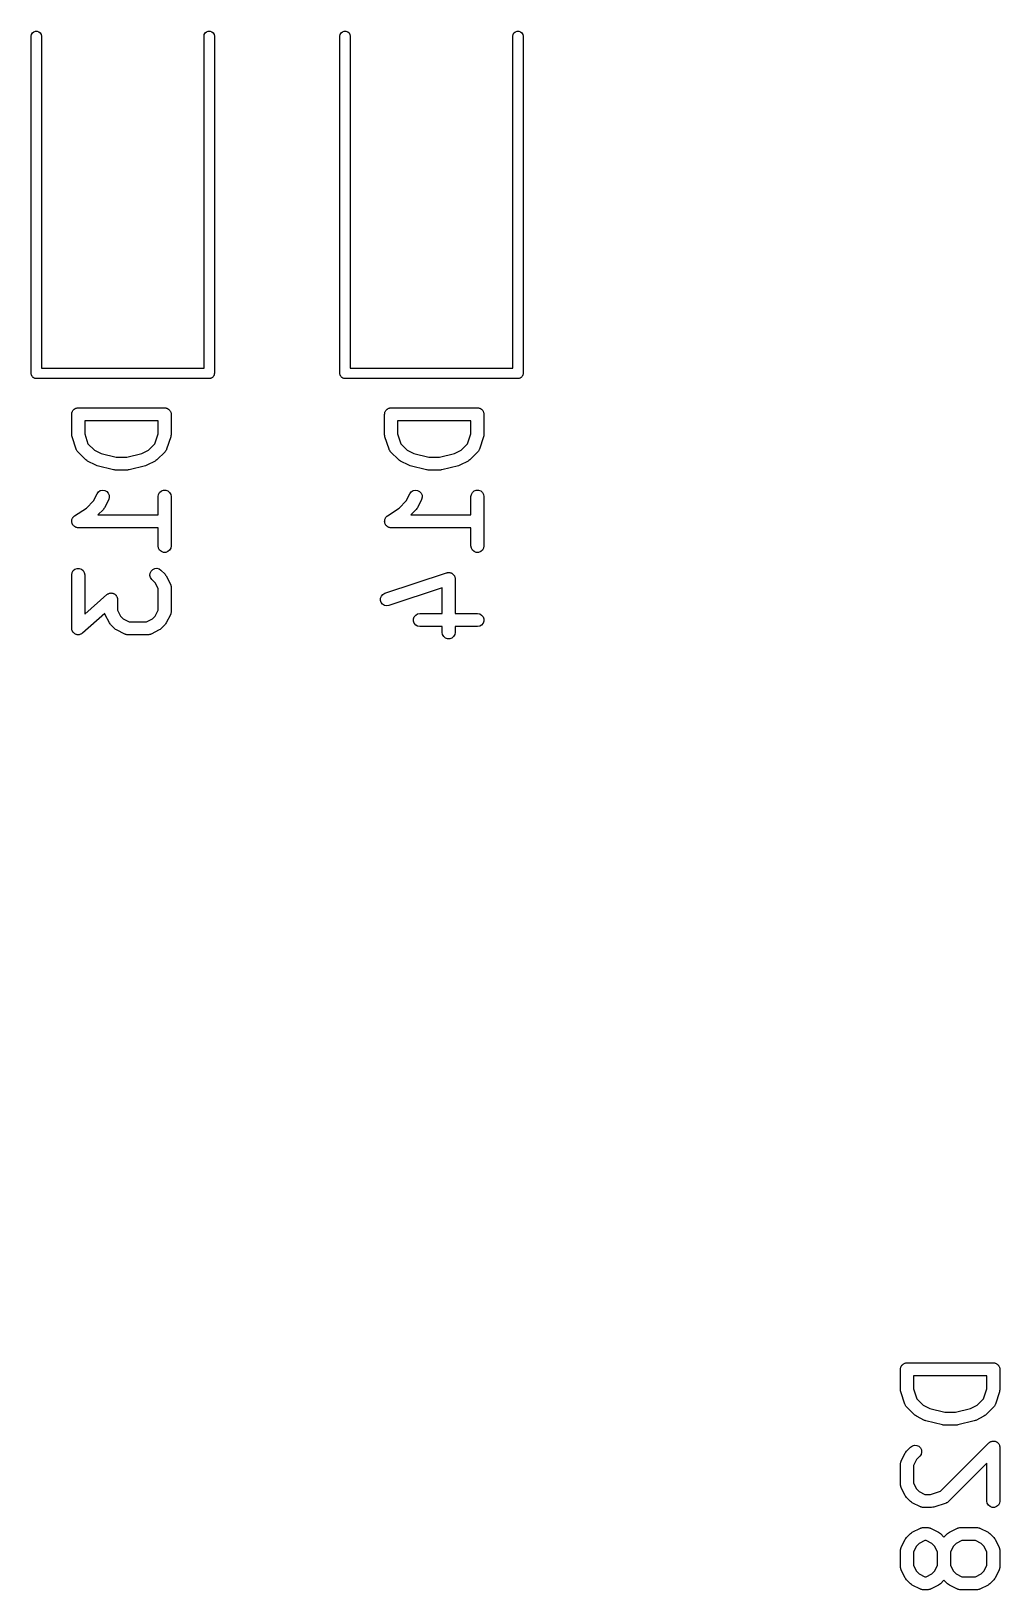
# Model space of a CAD drawing. Extents: x 48 to 353, y -143 to -50.
# Drawn here: x 291.83 to 303.04, y -73.47 to -55.44 of the extents above; entities that cross this region are included whole.
import ezdxf

# ---------------------------------------------------------------- set-up
doc = ezdxf.new("R2010")
doc.units = 0
doc.header["$MEASUREMENT"] = 0
doc.layers.add('BLACK', color=7, linetype='CONTINUOUS')

msp = doc.modelspace()

# ---------------------------------------------------------------- linework, layer by layer
at = {"layer": 'Black'}
for p, q in [((291.834, -55.5), (291.837, -55.4795)), ((291.834, -59.4), (291.834, -55.5)), ((291.837, -55.4795), (291.848, -55.4614)), ((291.848, -55.4614), (291.864, -55.448)), ((291.864, -55.448), (291.883, -55.4409)), ((291.883, -55.4409), (291.904, -55.4409)), ((291.904, -55.4409), (291.924, -55.448)), ((291.924, -55.448), (291.94, -55.4614)), ((291.94, -55.4614), (291.95, -55.4795)), ((291.95, -55.4795), (291.954, -55.5)), ((291.954, -55.5), (291.954, -59.34)), ((293.834, -55.5), (293.837, -55.4795)), ((293.834, -59.34), (293.834, -55.5)), ((293.837, -55.4795), (293.848, -55.4614)), ((293.848, -55.4614), (293.864, -55.448)), ((293.864, -55.448), (293.883, -55.4409)), ((293.883, -55.4409), (293.904, -55.4409)), ((293.904, -55.4409), (293.924, -55.448)), ((293.924, -55.448), (293.94, -55.4614)), ((293.94, -55.4614), (293.95, -55.4795)), ((293.95, -55.4795), (293.954, -55.5)), ((293.954, -55.5), (293.954, -59.4)), ((295.406, -55.5), (295.409, -55.4795)), ((295.406, -59.4), (295.406, -55.5)), ((295.409, -55.4795), (295.42, -55.4614)), ((295.42, -55.4614), (295.436, -55.448)), ((295.436, -55.448), (295.455, -55.4409)), ((295.455, -55.4409), (295.476, -55.4409)), ((295.476, -55.4409), (295.496, -55.448)), ((295.496, -55.448), (295.512, -55.4614)), ((295.512, -55.4614), (295.522, -55.4795)), ((295.522, -55.4795), (295.526, -55.5)), ((295.526, -55.5), (295.526, -59.34)), ((297.406, -55.5), (297.409, -55.4795)), ((297.406, -59.34), (297.406, -55.5)), ((297.409, -55.4795), (297.42, -55.4614)), ((297.42, -55.4614), (297.436, -55.448)), ((297.436, -55.448), (297.455, -55.4409)), ((297.455, -55.4409), (297.476, -55.4409)), ((297.476, -55.4409), (297.496, -55.448)), ((297.496, -55.448), (297.512, -55.4614)), ((297.512, -55.4614), (297.522, -55.4795)), ((297.522, -55.4795), (297.526, -55.5)), ((297.526, -55.5), (297.526, -59.4)), ((291.835, -59.4052), (291.834, -59.4)), ((291.835, -59.4104), (291.835, -59.4052)), ((291.836, -59.4153), (291.835, -59.4104)), ((291.837, -59.4205), (291.836, -59.4153)), ((291.84, -59.4251), (291.837, -59.4205)), ((291.842, -59.43), (291.84, -59.4251)), ((291.845, -59.434), (291.842, -59.43)), ((291.848, -59.4386), (291.845, -59.434)), ((291.852, -59.4419), (291.848, -59.4386)), ((291.855, -59.446), (291.852, -59.4419)), ((291.86, -59.4486), (291.855, -59.446)), ((291.864, -59.452), (291.86, -59.4486)), ((291.869, -59.4538), (291.864, -59.452)), ((291.873, -59.4564), (291.869, -59.4538)), ((291.878, -59.4573), (291.873, -59.4564)), ((291.883, -59.4591), (291.878, -59.4573)), ((291.889, -59.4591), (291.883, -59.4591)), ((291.894, -59.46), (291.889, -59.4591)), ((293.894, -59.46), (291.894, -59.46)), ((291.954, -59.34), (293.834, -59.34)), ((293.899, -59.4591), (293.894, -59.46)), ((293.904, -59.4591), (293.899, -59.4591)), ((293.909, -59.4573), (293.904, -59.4591)), ((293.914, -59.4564), (293.909, -59.4573)), ((293.919, -59.4538), (293.914, -59.4564)), ((293.924, -59.452), (293.919, -59.4538)), ((293.928, -59.4486), (293.924, -59.452)), ((293.932, -59.446), (293.928, -59.4486)), ((293.936, -59.4419), (293.932, -59.446)), ((293.94, -59.4386), (293.936, -59.4419)), ((293.942, -59.434), (293.94, -59.4386)), ((293.946, -59.43), (293.942, -59.434)), ((293.948, -59.4251), (293.946, -59.43)), ((293.95, -59.4205), (293.948, -59.4251)), ((293.951, -59.4153), (293.95, -59.4205)), ((293.953, -59.4104), (293.951, -59.4153)), ((293.954, -59.4), (293.953, -59.4052)), ((293.953, -59.4052), (293.953, -59.4104)), ((295.407, -59.4052), (295.406, -59.4)), ((295.407, -59.4104), (295.407, -59.4052)), ((295.408, -59.4153), (295.407, -59.4104)), ((295.409, -59.4205), (295.408, -59.4153)), ((295.412, -59.4251), (295.409, -59.4205)), ((295.414, -59.43), (295.412, -59.4251)), ((295.417, -59.434), (295.414, -59.43)), ((295.42, -59.4386), (295.417, -59.434)), ((295.424, -59.4419), (295.42, -59.4386)), ((295.427, -59.446), (295.424, -59.4419)), ((295.432, -59.4486), (295.427, -59.446)), ((295.436, -59.452), (295.432, -59.4486)), ((295.441, -59.4538), (295.436, -59.452)), ((295.445, -59.4564), (295.441, -59.4538)), ((295.45, -59.4573), (295.445, -59.4564)), ((295.455, -59.4591), (295.45, -59.4573)), ((295.46, -59.4591), (295.455, -59.4591)), ((295.466, -59.46), (295.46, -59.4591)), ((297.466, -59.46), (295.466, -59.46)), ((295.526, -59.34), (297.406, -59.34)), ((297.471, -59.4591), (297.466, -59.46)), ((297.476, -59.4591), (297.471, -59.4591)), ((297.481, -59.4573), (297.476, -59.4591)), ((297.486, -59.4564), (297.481, -59.4573)), ((297.491, -59.4538), (297.486, -59.4564)), ((297.496, -59.452), (297.491, -59.4538)), ((297.5, -59.4486), (297.496, -59.452)), ((297.504, -59.446), (297.5, -59.4486)), ((297.508, -59.4419), (297.504, -59.446)), ((297.512, -59.4386), (297.508, -59.4419)), ((297.514, -59.434), (297.512, -59.4386)), ((297.518, -59.43), (297.514, -59.434)), ((297.519, -59.4251), (297.518, -59.43)), ((297.522, -59.4205), (297.519, -59.4251)), ((297.523, -59.4153), (297.522, -59.4205)), ((297.525, -59.4104), (297.523, -59.4153)), ((297.526, -59.4), (297.525, -59.4052)), ((297.525, -59.4052), (297.525, -59.4104)), ((292.304, -59.8597), (292.306, -59.8535)), ((292.304, -59.8663), (292.304, -59.8597)), ((292.306, -59.8535), (292.307, -59.8471)), ((292.307, -59.8471), (292.311, -59.8414)), ((292.311, -59.8414), (292.313, -59.8352)), ((292.313, -59.8352), (292.317, -59.8302)), ((292.317, -59.8302), (292.32, -59.8245)), ((292.32, -59.8245), (292.325, -59.8203)), ((292.325, -59.8203), (292.33, -59.8153)), ((292.33, -59.8153), (292.335, -59.812)), ((292.335, -59.812), (292.34, -59.8078)), ((292.34, -59.8078), (292.347, -59.8055)), ((292.347, -59.8055), (292.352, -59.8022)), ((292.352, -59.8022), (292.359, -59.8011)), ((292.359, -59.8011), (292.365, -59.7989)), ((292.365, -59.7989), (292.371, -59.7989)), ((292.371, -59.7989), (292.378, -59.7977)), ((292.378, -59.7977), (293.378, -59.7977)), ((293.378, -59.7977), (293.384, -59.7989)), ((293.384, -59.7989), (293.391, -59.7989)), ((293.391, -59.7989), (293.397, -59.8011)), ((293.397, -59.8011), (293.404, -59.8022)), ((293.404, -59.8022), (293.409, -59.8055)), ((293.409, -59.8055), (293.415, -59.8078)), ((293.415, -59.8078), (293.42, -59.812)), ((293.42, -59.812), (293.426, -59.8153)), ((293.426, -59.8153), (293.43, -59.8203)), ((293.43, -59.8203), (293.435, -59.8245)), ((293.435, -59.8245), (293.439, -59.8302)), ((293.439, -59.8302), (293.443, -59.8352)), ((293.443, -59.8352), (293.445, -59.8414)), ((293.445, -59.8414), (293.448, -59.8471)), ((293.448, -59.8471), (293.449, -59.8535)), ((293.449, -59.8535), (293.452, -59.8597)), ((293.452, -59.8597), (293.452, -59.8663)), ((295.924, -59.8597), (295.926, -59.8535)), ((295.924, -59.8663), (295.924, -59.8597)), ((295.926, -59.8535), (295.927, -59.8471)), ((295.927, -59.8471), (295.93, -59.8414)), ((295.93, -59.8414), (295.932, -59.8352)), ((295.932, -59.8352), (295.937, -59.8302)), ((295.937, -59.8302), (295.94, -59.8245)), ((295.94, -59.8245), (295.945, -59.8203)), ((295.945, -59.8203), (295.949, -59.8153)), ((295.949, -59.8153), (295.955, -59.812)), ((295.955, -59.812), (295.96, -59.8078)), ((295.96, -59.8078), (295.966, -59.8055)), ((295.966, -59.8055), (295.972, -59.8022)), ((295.972, -59.8022), (295.978, -59.8011)), ((295.978, -59.8011), (295.984, -59.7989)), ((295.984, -59.7989), (295.991, -59.7989)), ((295.991, -59.7989), (295.997, -59.7977)), ((295.997, -59.7977), (296.997, -59.7977)), ((296.997, -59.7977), (297.004, -59.7989)), ((297.004, -59.7989), (297.01, -59.7989)), ((297.01, -59.7989), (297.017, -59.8011)), ((297.017, -59.8011), (297.023, -59.8022)), ((297.023, -59.8022), (297.029, -59.8055)), ((297.029, -59.8055), (297.035, -59.8078)), ((297.035, -59.8078), (297.04, -59.812)), ((297.04, -59.812), (297.046, -59.8153)), ((297.046, -59.8153), (297.05, -59.8203)), ((297.05, -59.8203), (297.055, -59.8245)), ((297.055, -59.8245), (297.058, -59.8302)), ((297.058, -59.8302), (297.062, -59.8352)), ((297.062, -59.8352), (297.065, -59.8414)), ((297.065, -59.8414), (297.068, -59.8471)), ((297.068, -59.8471), (297.069, -59.8535)), ((297.069, -59.8535), (297.071, -59.8597)), ((297.071, -59.8597), (297.071, -59.8663)), ((292.303, -59.8727), (292.304, -59.8663)), ((292.303, -60.1108), (292.303, -59.8727)), ((292.453, -59.9477), (292.453, -60.0986)), ((293.303, -59.9477), (292.453, -59.9477)), ((293.303, -60.0986), (293.303, -59.9477)), ((293.452, -59.8663), (293.453, -59.8727)), ((293.453, -59.8727), (293.453, -60.1108)), ((295.922, -59.8727), (295.924, -59.8663)), ((295.922, -60.1108), (295.922, -59.8727)), ((296.072, -59.9477), (296.072, -60.0986)), ((296.922, -59.9477), (296.072, -59.9477)), ((296.922, -60.0986), (296.922, -59.9477)), ((297.071, -59.8663), (297.072, -59.8727)), ((297.072, -59.8727), (297.072, -60.1108)), ((292.305, -60.1227), (292.303, -60.1108)), ((292.307, -60.1345), (292.305, -60.1227)), ((292.354, -60.2774), (292.307, -60.1345)), ((292.453, -60.0986), (292.491, -60.2132)), ((292.491, -60.2132), (292.565, -60.2873)), ((293.191, -60.2873), (293.265, -60.2132)), ((293.265, -60.2132), (293.303, -60.0986)), ((293.449, -60.1345), (293.401, -60.2774)), ((293.451, -60.1227), (293.449, -60.1345)), ((293.453, -60.1108), (293.451, -60.1227)), ((295.924, -60.1227), (295.922, -60.1108)), ((295.926, -60.1345), (295.924, -60.1227)), ((295.974, -60.2774), (295.926, -60.1345)), ((296.072, -60.0986), (296.111, -60.2132)), ((296.111, -60.2132), (296.185, -60.2873)), ((296.81, -60.2873), (296.884, -60.2132)), ((296.884, -60.2132), (296.922, -60.0986)), ((297.069, -60.1345), (297.021, -60.2774)), ((297.07, -60.1227), (297.069, -60.1345)), ((297.072, -60.1108), (297.07, -60.1227)), ((292.356, -60.2812), (292.354, -60.2774)), ((292.358, -60.2854), (292.356, -60.2812)), ((292.363, -60.2926), (292.358, -60.2854)), ((292.367, -60.3003), (292.363, -60.2926)), ((292.37, -60.3032), (292.367, -60.3003)), ((292.372, -60.3067), (292.37, -60.3032)), ((292.468, -60.4019), (292.372, -60.3067)), ((292.478, -60.4088), (292.468, -60.4019)), ((292.565, -60.2873), (292.642, -60.3258)), ((292.642, -60.3258), (292.816, -60.3691)), ((292.816, -60.3691), (292.94, -60.3691)), ((292.94, -60.3691), (293.114, -60.3258)), ((293.114, -60.3258), (293.191, -60.2873)), ((293.288, -60.4019), (293.278, -60.4088)), ((293.383, -60.3067), (293.288, -60.4019)), ((293.386, -60.3032), (293.383, -60.3067)), ((293.389, -60.3003), (293.386, -60.3032)), ((293.393, -60.2926), (293.389, -60.3003)), ((293.398, -60.2854), (293.393, -60.2926)), ((293.399, -60.2812), (293.398, -60.2854)), ((293.401, -60.2774), (293.399, -60.2812)), ((295.976, -60.2812), (295.974, -60.2774)), ((295.977, -60.2854), (295.976, -60.2812)), ((295.982, -60.2926), (295.977, -60.2854)), ((295.986, -60.3003), (295.982, -60.2926)), ((295.989, -60.3032), (295.986, -60.3003)), ((295.992, -60.3067), (295.989, -60.3032)), ((296.087, -60.4019), (295.992, -60.3067)), ((296.097, -60.4088), (296.087, -60.4019)), ((296.185, -60.2873), (296.262, -60.3258)), ((296.262, -60.3258), (296.435, -60.3691)), ((296.435, -60.3691), (296.56, -60.3691)), ((296.56, -60.3691), (296.733, -60.3258)), ((296.733, -60.3258), (296.81, -60.2873)), ((296.908, -60.4019), (296.898, -60.4088)), ((297.003, -60.3067), (296.908, -60.4019)), ((297.005, -60.3032), (297.003, -60.3067)), ((297.009, -60.3003), (297.005, -60.3032)), ((297.013, -60.2926), (297.009, -60.3003)), ((297.018, -60.2854), (297.013, -60.2926)), ((297.019, -60.2812), (297.018, -60.2854)), ((297.021, -60.2774), (297.019, -60.2812)), ((292.487, -60.416), (292.478, -60.4088)), ((292.582, -60.4636), (292.487, -60.416)), ((292.59, -60.4659), (292.582, -60.4636)), ((292.598, -60.4693), (292.59, -60.4659)), ((292.788, -60.5169), (292.598, -60.4693)), ((292.797, -60.5175), (292.788, -60.5169)), ((292.806, -60.5191), (292.797, -60.5175)), ((292.949, -60.5191), (292.806, -60.5191)), ((292.958, -60.5175), (292.949, -60.5191)), ((292.967, -60.5169), (292.958, -60.5175)), ((293.158, -60.4693), (292.967, -60.5169)), ((293.165, -60.4659), (293.158, -60.4693)), ((293.173, -60.4636), (293.165, -60.4659)), ((293.269, -60.416), (293.173, -60.4636)), ((293.278, -60.4088), (293.269, -60.416)), ((296.107, -60.416), (296.097, -60.4088)), ((296.202, -60.4636), (296.107, -60.416)), ((296.21, -60.4659), (296.202, -60.4636)), ((296.217, -60.4693), (296.21, -60.4659)), ((296.408, -60.5169), (296.217, -60.4693)), ((296.417, -60.5175), (296.408, -60.5169)), ((296.426, -60.5191), (296.417, -60.5175)), ((296.569, -60.5191), (296.426, -60.5191)), ((296.578, -60.5175), (296.569, -60.5191)), ((296.587, -60.5169), (296.578, -60.5175)), ((296.777, -60.4693), (296.587, -60.5169)), ((296.785, -60.4659), (296.777, -60.4693)), ((296.793, -60.4636), (296.785, -60.4659)), ((296.888, -60.416), (296.793, -60.4636)), ((296.898, -60.4088), (296.888, -60.416)), ((292.612, -60.7706), (292.634, -60.7563)), ((292.634, -60.7563), (292.659, -60.7502)), ((292.659, -60.7502), (292.685, -60.7532)), ((292.685, -60.7532), (292.708, -60.7649)), ((292.708, -60.7649), (292.726, -60.7838)), ((293.32, -60.7769), (293.34, -60.7601)), ((293.34, -60.7601), (293.365, -60.7512)), ((293.365, -60.7512), (293.391, -60.7512)), ((293.391, -60.7512), (293.415, -60.7601)), ((293.415, -60.7601), (293.435, -60.7769)), ((296.232, -60.7706), (296.253, -60.7563)), ((296.253, -60.7563), (296.279, -60.7502)), ((296.279, -60.7502), (296.304, -60.7532)), ((296.304, -60.7532), (296.328, -60.7649)), ((296.328, -60.7649), (296.346, -60.7838)), ((296.94, -60.7769), (296.96, -60.7601)), ((296.96, -60.7601), (296.984, -60.7512)), ((296.984, -60.7512), (297.01, -60.7512)), ((297.01, -60.7512), (297.035, -60.7601)), ((297.035, -60.7601), (297.055, -60.7769)), ((292.473, -60.9573), (292.554, -60.8759)), ((292.554, -60.8759), (292.597, -60.7916)), ((292.597, -60.7916), (292.612, -60.7706)), ((292.731, -60.8586), (292.683, -60.9539)), ((292.726, -60.7838), (292.737, -60.8077)), ((292.738, -60.8337), (292.731, -60.8586)), ((292.737, -60.8077), (292.738, -60.8337)), ((293.303, -60.8251), (293.307, -60.7994)), ((293.303, -61.0358), (293.303, -60.8251)), ((293.307, -60.7994), (293.32, -60.7769)), ((293.435, -60.7769), (293.448, -60.7994)), ((293.448, -60.7994), (293.453, -60.8251)), ((293.453, -60.8251), (293.453, -61.3965)), ((296.092, -60.9573), (296.174, -60.8759)), ((296.174, -60.8759), (296.216, -60.7916)), ((296.216, -60.7916), (296.232, -60.7706)), ((296.35, -60.8586), (296.303, -60.9539)), ((296.346, -60.7838), (296.356, -60.8077)), ((296.358, -60.8337), (296.35, -60.8586)), ((296.356, -60.8077), (296.358, -60.8337)), ((296.922, -60.8251), (296.927, -60.7994)), ((296.922, -61.0358), (296.922, -60.8251)), ((296.927, -60.7994), (296.94, -60.7769)), ((297.055, -60.7769), (297.068, -60.7994)), ((297.068, -60.7994), (297.072, -60.8251)), ((297.072, -60.8251), (297.072, -61.3965)), ((292.303, -61.1156), (292.304, -61.1067)), ((292.304, -61.1197), (292.303, -61.1156)), ((292.304, -61.0978), (292.305, -61.0939)), ((292.304, -61.1067), (292.304, -61.0978)), ((292.304, -61.1238), (292.304, -61.1197)), ((292.307, -61.1322), (292.304, -61.1238)), ((292.305, -61.0939), (292.306, -61.0897)), ((292.306, -61.0897), (292.31, -61.0817)), ((292.31, -61.0817), (292.313, -61.0733)), ((292.313, -61.0733), (292.316, -61.0701)), ((292.316, -61.0701), (292.317, -61.0664)), ((292.317, -61.0664), (292.324, -61.0602)), ((292.324, -61.0602), (292.33, -61.0534)), ((292.33, -61.0534), (292.333, -61.0513)), ((292.333, -61.0513), (292.336, -61.0484)), ((292.336, -61.0484), (292.473, -60.9573)), ((292.669, -60.9734), (292.607, -61.0358)), ((292.607, -61.0358), (293.303, -61.0358)), ((292.676, -60.9635), (292.669, -60.9734)), ((292.683, -60.9539), (292.676, -60.9635)), ((295.923, -61.1156), (295.924, -61.1067)), ((295.924, -61.1197), (295.923, -61.1156)), ((295.924, -61.0978), (295.925, -61.0939)), ((295.924, -61.1067), (295.924, -61.0978)), ((295.924, -61.1238), (295.924, -61.1197)), ((295.927, -61.1322), (295.924, -61.1238)), ((295.925, -61.0897), (295.929, -61.0817)), ((295.925, -61.0939), (295.925, -61.0897)), ((295.929, -61.0817), (295.932, -61.0733)), ((295.932, -61.0733), (295.935, -61.0701)), ((295.935, -61.0701), (295.937, -61.0664)), ((295.937, -61.0664), (295.943, -61.0602)), ((295.943, -61.0602), (295.949, -61.0534)), ((295.949, -61.0534), (295.953, -61.0513)), ((295.953, -61.0513), (295.956, -61.0484)), ((295.956, -61.0484), (296.092, -60.9573)), ((296.289, -60.9734), (296.226, -61.0358)), ((296.226, -61.0358), (296.922, -61.0358)), ((296.295, -60.9635), (296.289, -60.9734)), ((296.303, -60.9539), (296.295, -60.9635)), ((292.309, -61.1409), (292.307, -61.1322)), ((292.312, -61.1444), (292.309, -61.1409)), ((292.313, -61.1483), (292.312, -61.1444)), ((292.319, -61.1552), (292.313, -61.1483)), ((292.324, -61.1626), (292.319, -61.1552)), ((292.327, -61.1651), (292.324, -61.1626)), ((292.33, -61.1683), (292.327, -61.1651)), ((292.337, -61.1727), (292.33, -61.1683)), ((292.345, -61.178), (292.337, -61.1727)), ((292.349, -61.1792), (292.345, -61.178)), ((292.352, -61.1813), (292.349, -61.1792)), ((292.361, -61.1828), (292.352, -61.1813)), ((292.37, -61.1854), (292.361, -61.1828)), ((292.374, -61.1851), (292.37, -61.1854)), ((292.378, -61.1858), (292.374, -61.1851)), ((293.303, -61.1858), (292.378, -61.1858)), ((293.303, -61.3965), (293.303, -61.1858)), ((295.929, -61.1409), (295.927, -61.1322)), ((295.931, -61.1444), (295.929, -61.1409)), ((295.932, -61.1483), (295.931, -61.1444)), ((295.938, -61.1552), (295.932, -61.1483)), ((295.943, -61.1626), (295.938, -61.1552)), ((295.947, -61.1651), (295.943, -61.1626)), ((295.949, -61.1683), (295.947, -61.1651)), ((295.957, -61.1727), (295.949, -61.1683)), ((295.964, -61.178), (295.957, -61.1727)), ((295.968, -61.1792), (295.964, -61.178)), ((295.972, -61.1813), (295.968, -61.1792)), ((295.981, -61.1828), (295.972, -61.1813)), ((295.989, -61.1854), (295.981, -61.1828)), ((295.993, -61.1851), (295.989, -61.1854)), ((295.997, -61.1858), (295.993, -61.1851)), ((296.922, -61.1858), (295.997, -61.1858)), ((296.922, -61.3965), (296.922, -61.1858)), ((293.307, -61.4222), (293.303, -61.3965)), ((293.32, -61.4447), (293.307, -61.4222)), ((293.34, -61.4615), (293.32, -61.4447)), ((293.365, -61.4704), (293.34, -61.4615)), ((293.391, -61.4704), (293.365, -61.4704)), ((293.415, -61.4615), (293.391, -61.4704)), ((293.435, -61.4447), (293.415, -61.4615)), ((293.448, -61.4222), (293.435, -61.4447)), ((293.453, -61.3965), (293.448, -61.4222)), ((296.927, -61.4222), (296.922, -61.3965)), ((296.94, -61.4447), (296.927, -61.4222)), ((296.96, -61.4615), (296.94, -61.4447)), ((296.984, -61.4704), (296.96, -61.4615)), ((297.01, -61.4704), (296.984, -61.4704)), ((297.035, -61.4615), (297.01, -61.4704)), ((297.055, -61.4447), (297.035, -61.4615)), ((297.068, -61.4222), (297.055, -61.4447)), ((297.072, -61.3965), (297.068, -61.4222)), ((292.32, -61.6816), (292.34, -61.6649)), ((292.34, -61.6649), (292.365, -61.656)), ((292.365, -61.656), (292.391, -61.656)), ((292.391, -61.656), (292.415, -61.6649)), ((292.415, -61.6649), (292.435, -61.6816)), ((293.221, -61.6868), (293.24, -61.6684)), ((293.24, -61.6684), (293.263, -61.6574)), ((293.263, -61.6574), (293.289, -61.6551)), ((293.289, -61.6551), (293.314, -61.6619)), ((293.314, -61.6619), (293.336, -61.6768)), ((292.303, -61.7299), (292.307, -61.7042)), ((292.303, -62.3489), (292.303, -61.7299)), ((292.307, -61.7042), (292.32, -61.6816)), ((292.435, -61.6816), (292.448, -61.7042)), ((292.448, -61.7042), (292.453, -61.7299)), ((292.453, -61.7299), (292.453, -62.1836)), ((293.208, -61.7364), (293.21, -61.7104)), ((293.215, -61.7616), (293.208, -61.7364)), ((293.21, -61.7104), (293.221, -61.6868)), ((293.23, -61.7829), (293.215, -61.7616)), ((293.269, -61.8219), (293.23, -61.7829)), ((293.303, -61.8904), (293.269, -61.8219)), ((293.336, -61.6768), (293.383, -61.7244)), ((293.383, -61.7244), (293.39, -61.7343)), ((293.39, -61.7343), (293.397, -61.7439)), ((293.397, -61.7439), (293.445, -61.8392)), ((293.445, -61.8392), (293.446, -61.8433)), ((293.446, -61.8433), (293.448, -61.8471)), ((293.448, -61.8471), (293.45, -61.8557)), ((295.926, -61.9444), (296.64, -61.7063)), ((296.64, -61.7063), (296.646, -61.7055)), ((296.646, -61.7055), (296.651, -61.7036)), ((296.651, -61.7036), (296.659, -61.7036)), ((296.659, -61.7036), (296.666, -61.7025)), ((296.666, -61.7025), (296.672, -61.7036)), ((296.672, -61.7036), (296.677, -61.7036)), ((296.677, -61.7036), (296.684, -61.7062)), ((296.684, -61.7062), (296.692, -61.7077)), ((296.692, -61.7077), (296.696, -61.7106)), ((296.696, -61.7106), (296.702, -61.7125)), ((296.702, -61.7125), (296.707, -61.7174)), ((296.707, -61.7174), (296.714, -61.7214)), ((296.714, -61.7214), (296.717, -61.7257)), ((296.717, -61.7257), (296.722, -61.7293)), ((296.722, -61.7293), (296.725, -61.7358)), ((296.725, -61.7358), (296.73, -61.7418)), ((296.73, -61.7418), (296.732, -61.747)), ((296.732, -61.747), (296.735, -61.7518)), ((296.735, -61.7518), (296.736, -61.7593)), ((296.736, -61.7593), (296.738, -61.7665)), ((296.738, -61.7665), (296.738, -61.772)), ((296.738, -61.772), (296.739, -61.7775)), ((296.739, -61.7775), (296.739, -62.1787)), ((292.453, -62.1836), (292.709, -61.9591)), ((292.709, -61.9591), (292.716, -61.9553)), ((292.716, -61.9553), (292.721, -61.9506)), ((292.721, -61.9506), (292.727, -61.9486)), ((292.727, -61.9486), (292.732, -61.9456)), ((292.732, -61.9456), (292.739, -61.9442)), ((292.739, -61.9442), (292.746, -61.9417)), ((292.746, -61.9417), (292.752, -61.9417)), ((292.752, -61.9417), (292.757, -61.9406)), ((292.757, -61.9406), (292.765, -61.9417)), ((292.765, -61.9417), (292.772, -61.9417)), ((292.772, -61.9417), (292.777, -61.9437)), ((292.777, -61.9437), (292.783, -61.9446)), ((292.783, -61.9446), (292.789, -61.9481)), ((292.789, -61.9481), (292.796, -61.9506)), ((292.796, -61.9506), (292.801, -61.9543)), ((292.801, -61.9543), (292.806, -61.9571)), ((292.806, -61.9571), (292.811, -61.9627)), ((292.811, -61.9627), (292.816, -61.9674)), ((292.816, -61.9674), (292.819, -61.9724)), ((292.819, -61.9724), (292.823, -61.9767)), ((292.823, -61.9767), (292.826, -61.9836)), ((292.826, -61.9836), (292.829, -61.9899)), ((292.829, -61.9899), (292.83, -61.9956)), ((292.83, -61.9956), (292.832, -62.001)), ((292.832, -62.001), (292.833, -62.0084)), ((292.833, -62.0084), (292.834, -62.0156)), ((292.834, -62.0156), (292.834, -62.1407)), ((293.303, -62.1407), (293.303, -61.8904)), ((293.45, -61.8557), (293.452, -61.8641)), ((293.452, -61.8641), (293.452, -61.8685)), ((293.452, -61.8685), (293.453, -61.8727)), ((293.453, -61.8727), (293.453, -62.1584)), ((295.876, -62.0005), (295.886, -61.9763)), ((295.876, -62.0266), (295.876, -62.0005)), ((295.884, -62.0513), (295.876, -62.0266)), ((295.886, -61.9763), (295.903, -61.9568)), ((295.903, -61.9568), (295.926, -61.9444)), ((296.589, -61.8815), (295.973, -62.0867)), ((296.589, -62.1787), (296.589, -61.8815)), ((292.687, -62.1779), (292.427, -62.4053)), ((292.688, -62.1841), (292.687, -62.1779)), ((292.691, -62.1878), (292.688, -62.1841)), ((292.692, -62.192), (292.691, -62.1878)), ((292.739, -62.2872), (292.692, -62.192)), ((292.834, -62.1407), (292.868, -62.2092)), ((292.868, -62.2092), (292.898, -62.2396)), ((293.238, -62.2396), (293.269, -62.2092)), ((293.269, -62.2092), (293.303, -62.1407)), ((293.445, -62.192), (293.397, -62.2872)), ((293.446, -62.1878), (293.445, -62.192)), ((293.448, -62.1841), (293.446, -62.1878)), ((293.45, -62.1754), (293.448, -62.1841)), ((293.452, -62.167), (293.45, -62.1754)), ((293.453, -62.1584), (293.452, -62.1627)), ((293.452, -62.1627), (293.452, -62.167)), ((295.9, -62.0717), (295.884, -62.0513)), ((295.922, -62.0853), (295.9, -62.0717)), ((295.948, -62.0905), (295.922, -62.0853)), ((295.973, -62.0867), (295.948, -62.0905)), ((296.266, -62.2162), (296.283, -62.1962)), ((296.283, -62.1962), (296.305, -62.1832)), ((296.305, -62.1832), (296.331, -62.1787)), ((296.331, -62.1787), (296.589, -62.1787)), ((296.739, -62.1787), (296.997, -62.1787)), ((296.997, -62.1787), (297.023, -62.1832)), ((297.023, -62.1832), (297.046, -62.1962)), ((297.046, -62.1962), (297.062, -62.2162)), ((292.304, -62.3561), (292.303, -62.3489)), ((292.304, -62.3635), (292.304, -62.3561)), ((292.306, -62.3689), (292.304, -62.3635)), ((292.307, -62.3746), (292.306, -62.3689)), ((292.311, -62.3809), (292.307, -62.3746)), ((292.314, -62.3877), (292.311, -62.3809)), ((292.318, -62.3921), (292.314, -62.3877)), ((292.747, -62.2969), (292.739, -62.2872)), ((292.753, -62.3067), (292.747, -62.2969)), ((292.801, -62.3543), (292.753, -62.3067)), ((292.811, -62.3612), (292.801, -62.3543)), ((292.821, -62.3684), (292.811, -62.3612)), ((292.916, -62.416), (292.821, -62.3684)), ((292.898, -62.2396), (292.967, -62.2739)), ((292.967, -62.2739), (293.17, -62.2739)), ((293.17, -62.2739), (293.238, -62.2396)), ((293.316, -62.3684), (293.221, -62.416)), ((293.326, -62.3612), (293.316, -62.3684)), ((293.336, -62.3543), (293.326, -62.3612)), ((293.383, -62.3067), (293.336, -62.3543)), ((293.39, -62.2969), (293.383, -62.3067)), ((293.397, -62.2872), (293.39, -62.2969)), ((296.257, -62.2406), (296.266, -62.2162)), ((296.257, -62.2667), (296.257, -62.2406)), ((296.266, -62.2912), (296.257, -62.2667)), ((296.283, -62.3111), (296.266, -62.2912)), ((296.305, -62.3241), (296.283, -62.3111)), ((296.331, -62.3287), (296.305, -62.3241)), ((296.589, -62.3287), (296.331, -62.3287)), ((296.589, -62.3965), (296.589, -62.3287)), ((296.997, -62.3287), (296.739, -62.3287)), ((296.739, -62.3287), (296.739, -62.3965)), ((297.023, -62.3241), (296.997, -62.3287)), ((297.046, -62.3111), (297.023, -62.3241)), ((297.062, -62.2912), (297.046, -62.3111)), ((297.062, -62.2162), (297.071, -62.2406)), ((297.071, -62.2667), (297.062, -62.2912)), ((297.071, -62.2406), (297.071, -62.2667)), ((292.32, -62.3971), (292.318, -62.3921)), ((292.326, -62.4018), (292.32, -62.3971)), ((292.331, -62.4073), (292.326, -62.4018)), ((292.336, -62.4101), (292.331, -62.4073)), ((292.34, -62.4139), (292.336, -62.4101)), ((292.347, -62.4164), (292.34, -62.4139)), ((292.354, -62.4199), (292.347, -62.4164)), ((292.359, -62.4208), (292.354, -62.4199)), ((292.365, -62.4228), (292.359, -62.4208)), ((292.372, -62.4228), (292.365, -62.4228)), ((292.379, -62.4239), (292.372, -62.4228)), ((292.385, -62.4228), (292.379, -62.4239)), ((292.391, -62.4228), (292.385, -62.4228)), ((292.398, -62.4203), (292.391, -62.4228)), ((292.405, -62.4188), (292.398, -62.4203)), ((292.41, -62.4158), (292.405, -62.4188)), ((292.415, -62.4139), (292.41, -62.4158)), ((292.421, -62.4091), (292.415, -62.4139)), ((292.427, -62.4053), (292.421, -62.4091)), ((292.92, -62.4172), (292.916, -62.416)), ((292.924, -62.4194), (292.92, -62.4172)), ((292.932, -62.4209), (292.924, -62.4194)), ((292.941, -62.4234), (292.932, -62.4209)), ((292.945, -62.4232), (292.941, -62.4234)), ((292.949, -62.4239), (292.945, -62.4232)), ((293.187, -62.4239), (292.949, -62.4239)), ((293.192, -62.4232), (293.187, -62.4239)), ((293.196, -62.4234), (293.192, -62.4232)), ((293.204, -62.4209), (293.196, -62.4234)), ((293.213, -62.4194), (293.204, -62.4209)), ((293.217, -62.4172), (293.213, -62.4194)), ((293.221, -62.416), (293.217, -62.4172)), ((296.594, -62.4222), (296.589, -62.3965)), ((296.607, -62.4447), (296.594, -62.4222)), ((296.627, -62.4615), (296.607, -62.4447)), ((296.651, -62.4704), (296.627, -62.4615)), ((296.677, -62.4704), (296.651, -62.4704)), ((296.702, -62.4615), (296.677, -62.4704)), ((296.722, -62.4447), (296.702, -62.4615)), ((296.735, -62.4222), (296.722, -62.4447)), ((296.739, -62.3965), (296.735, -62.4222)), ((301.914, -70.8693), (301.918, -70.8643)), ((301.918, -70.8643), (301.924, -70.861)), ((301.924, -70.861), (301.929, -70.8568)), ((301.929, -70.8568), (301.935, -70.8545)), ((301.935, -70.8545), (301.941, -70.8512)), ((301.941, -70.8512), (301.947, -70.8501)), ((301.947, -70.8501), (301.953, -70.8479)), ((301.953, -70.8479), (301.96, -70.8479)), ((301.96, -70.8479), (301.966, -70.8467)), ((301.966, -70.8467), (302.966, -70.8467)), ((302.966, -70.8467), (302.973, -70.8479)), ((302.973, -70.8479), (302.979, -70.8479)), ((302.979, -70.8479), (302.986, -70.8501)), ((302.986, -70.8501), (302.992, -70.8512)), ((302.992, -70.8512), (302.998, -70.8545)), ((302.998, -70.8545), (303.004, -70.8568)), ((303.004, -70.8568), (303.009, -70.861)), ((303.009, -70.861), (303.015, -70.8643)), ((303.015, -70.8643), (303.019, -70.8693)), ((301.891, -70.9217), (301.893, -70.9153)), ((301.891, -71.1598), (301.891, -70.9217)), ((301.893, -70.9087), (301.895, -70.9025)), ((301.893, -70.9153), (301.893, -70.9087)), ((301.895, -70.9025), (301.896, -70.8961)), ((301.896, -70.8961), (301.899, -70.8904)), ((301.899, -70.8904), (301.901, -70.8842)), ((301.901, -70.8842), (301.906, -70.8792)), ((301.906, -70.8792), (301.909, -70.8735)), ((301.909, -70.8735), (301.914, -70.8693)), ((302.041, -70.9967), (302.041, -71.1476)), ((302.891, -70.9967), (302.041, -70.9967)), ((302.891, -71.1476), (302.891, -70.9967)), ((303.019, -70.8693), (303.024, -70.8735)), ((303.024, -70.8735), (303.027, -70.8792)), ((303.027, -70.8792), (303.031, -70.8842)), ((303.031, -70.8842), (303.034, -70.8904)), ((303.034, -70.8904), (303.037, -70.8961)), ((303.037, -70.8961), (303.038, -70.9025)), ((303.038, -70.9025), (303.04, -70.9087)), ((303.04, -70.9087), (303.04, -70.9153)), ((303.04, -70.9153), (303.041, -70.9217)), ((303.041, -70.9217), (303.041, -71.1598)), ((301.893, -71.1716), (301.891, -71.1598)), ((301.895, -71.1835), (301.893, -71.1716)), ((301.943, -71.3264), (301.895, -71.1835)), ((302.041, -71.1476), (302.08, -71.2622)), ((302.853, -71.2622), (302.891, -71.1476)), ((303.038, -71.1835), (302.99, -71.3264)), ((303.039, -71.1716), (303.038, -71.1835)), ((303.041, -71.1598), (303.039, -71.1716)), ((301.945, -71.3302), (301.943, -71.3264)), ((301.946, -71.3344), (301.945, -71.3302)), ((301.951, -71.3416), (301.946, -71.3344)), ((301.955, -71.3493), (301.951, -71.3416)), ((301.958, -71.3522), (301.955, -71.3493)), ((301.961, -71.3557), (301.958, -71.3522)), ((302.056, -71.4509), (301.961, -71.3557)), ((302.08, -71.2622), (302.154, -71.3363)), ((302.154, -71.3363), (302.231, -71.3748)), ((302.231, -71.3748), (302.404, -71.4181)), ((302.529, -71.4181), (302.702, -71.3748)), ((302.702, -71.3748), (302.779, -71.3363)), ((302.779, -71.3363), (302.853, -71.2622)), ((302.972, -71.3557), (302.877, -71.4509)), ((302.974, -71.3522), (302.972, -71.3557)), ((302.978, -71.3493), (302.974, -71.3522)), ((302.982, -71.3416), (302.978, -71.3493)), ((302.987, -71.3344), (302.982, -71.3416)), ((302.988, -71.3302), (302.987, -71.3344)), ((302.99, -71.3264), (302.988, -71.3302)), ((302.066, -71.4578), (302.056, -71.4509)), ((302.076, -71.465), (302.066, -71.4578)), ((302.171, -71.5126), (302.076, -71.465)), ((302.179, -71.5149), (302.171, -71.5126)), ((302.186, -71.5183), (302.179, -71.5149)), ((302.377, -71.5659), (302.186, -71.5183)), ((302.386, -71.5665), (302.377, -71.5659)), ((302.395, -71.5681), (302.386, -71.5665)), ((302.538, -71.5681), (302.395, -71.5681)), ((302.404, -71.4181), (302.529, -71.4181)), ((302.547, -71.5665), (302.538, -71.5681)), ((302.556, -71.5659), (302.547, -71.5665)), ((302.746, -71.5183), (302.556, -71.5659)), ((302.754, -71.5149), (302.746, -71.5183)), ((302.762, -71.5126), (302.754, -71.5149)), ((302.857, -71.465), (302.762, -71.5126)), ((302.867, -71.4578), (302.857, -71.465)), ((302.877, -71.4509), (302.867, -71.4578)), ((302.921, -71.7678), (302.929, -71.7615)), ((302.929, -71.7615), (302.932, -71.7604)), ((302.932, -71.7604), (302.935, -71.7585)), ((302.935, -71.7585), (302.944, -71.756)), ((302.944, -71.756), (302.953, -71.7526)), ((302.953, -71.7526), (302.957, -71.7526)), ((302.957, -71.7526), (302.96, -71.7518)), ((302.96, -71.7518), (302.97, -71.7526)), ((302.97, -71.7526), (302.979, -71.7526)), ((302.979, -71.7526), (302.983, -71.7537)), ((302.983, -71.7537), (302.986, -71.754)), ((302.986, -71.754), (302.995, -71.7582)), ((302.995, -71.7582), (303.004, -71.7615)), ((303.004, -71.7615), (303.006, -71.7636)), ((303.006, -71.7636), (303.009, -71.765)), ((303.009, -71.765), (303.016, -71.772)), ((301.899, -71.9834), (301.947, -71.8882)), ((301.947, -71.8882), (301.954, -71.8785)), ((301.954, -71.8785), (301.961, -71.8687)), ((301.961, -71.8687), (302.009, -71.8211)), ((302.009, -71.8211), (302.03, -71.8061)), ((302.03, -71.8061), (302.055, -71.7994)), ((302.055, -71.7994), (302.081, -71.8017)), ((302.115, -71.9271), (302.076, -71.9661)), ((302.081, -71.8017), (302.105, -71.8127)), ((302.105, -71.8127), (302.123, -71.8311)), ((302.13, -71.9058), (302.115, -71.9271)), ((302.123, -71.8311), (302.134, -71.8547)), ((302.136, -71.8806), (302.13, -71.9058)), ((302.134, -71.8547), (302.136, -71.8806)), ((302.354, -72.3324), (302.913, -71.7734)), ((302.913, -71.7734), (302.921, -71.7678)), ((303.016, -71.772), (303.024, -71.7783)), ((303.024, -71.7783), (303.025, -71.7811)), ((303.025, -71.7811), (303.028, -71.7835)), ((303.028, -71.7835), (303.032, -71.7923)), ((303.032, -71.7923), (303.037, -71.8008)), ((303.037, -71.8008), (303.037, -71.8041)), ((303.037, -71.8041), (303.039, -71.8071)), ((303.039, -71.8071), (303.04, -71.8168)), ((303.04, -71.8168), (303.041, -71.8265)), ((303.041, -71.8265), (303.041, -72.4455)), ((301.891, -72.017), (301.892, -72.0127)), ((301.891, -72.255), (301.891, -72.017)), ((301.892, -72.0084), (301.894, -72)), ((301.892, -72.0127), (301.892, -72.0084)), ((301.894, -72), (301.896, -71.9913)), ((301.896, -71.9913), (301.898, -71.9876)), ((301.898, -71.9876), (301.899, -71.9834)), ((302.076, -71.9661), (302.041, -72.0347)), ((302.041, -72.0347), (302.041, -72.2373)), ((302.891, -72.0075), (302.448, -72.4509)), ((302.891, -72.4455), (302.891, -72.0075)), ((301.892, -72.2593), (301.891, -72.255)), ((301.892, -72.2636), (301.892, -72.2593)), ((301.894, -72.272), (301.892, -72.2636)), ((301.896, -72.2807), (301.894, -72.272)), ((301.898, -72.2844), (301.896, -72.2807)), ((301.899, -72.2886), (301.898, -72.2844)), ((301.947, -72.3838), (301.899, -72.2886)), ((302.041, -72.2373), (302.076, -72.3059)), ((302.076, -72.3059), (302.106, -72.3363)), ((301.954, -72.3935), (301.947, -72.3838)), ((301.961, -72.4033), (301.954, -72.3935)), ((302.009, -72.4509), (301.961, -72.4033)), ((302.018, -72.4578), (302.009, -72.4509)), ((302.028, -72.465), (302.018, -72.4578)), ((302.123, -72.5126), (302.028, -72.465)), ((302.106, -72.3363), (302.175, -72.3705)), ((302.175, -72.3705), (302.24, -72.3705)), ((302.24, -72.3705), (302.354, -72.3324)), ((302.419, -72.4691), (302.276, -72.5167)), ((302.422, -72.467), (302.419, -72.4691)), ((302.427, -72.4659), (302.422, -72.467)), ((302.434, -72.4608), (302.427, -72.4659)), ((302.442, -72.4567), (302.434, -72.4608)), ((302.444, -72.4534), (302.442, -72.4567)), ((302.448, -72.4509), (302.444, -72.4534)), ((302.896, -72.4712), (302.891, -72.4455)), ((302.909, -72.4937), (302.896, -72.4712)), ((303.037, -72.4712), (303.024, -72.4937)), ((303.041, -72.4455), (303.037, -72.4712)), ((302.127, -72.5138), (302.123, -72.5126)), ((302.131, -72.516), (302.127, -72.5138)), ((302.14, -72.5175), (302.131, -72.516)), ((302.148, -72.52), (302.14, -72.5175)), ((302.153, -72.5198), (302.148, -72.52)), ((302.157, -72.5205), (302.153, -72.5198)), ((302.252, -72.5205), (302.157, -72.5205)), ((302.264, -72.5184), (302.252, -72.5205)), ((302.276, -72.5167), (302.264, -72.5184)), ((302.929, -72.5105), (302.909, -72.4937)), ((302.953, -72.5194), (302.929, -72.5105)), ((302.979, -72.5194), (302.953, -72.5194)), ((303.004, -72.5105), (302.979, -72.5194)), ((303.024, -72.4937), (303.004, -72.5105)), ((301.961, -72.8687), (302.009, -72.8211)), ((302.009, -72.8211), (302.018, -72.8142)), ((302.018, -72.8142), (302.028, -72.807)), ((302.028, -72.807), (302.123, -72.7594)), ((302.123, -72.7594), (302.127, -72.7582)), ((302.127, -72.7582), (302.131, -72.756)), ((302.131, -72.756), (302.14, -72.7545)), ((302.14, -72.7545), (302.148, -72.752)), ((302.148, -72.752), (302.153, -72.7522)), ((302.153, -72.7522), (302.157, -72.7515)), ((302.157, -72.7515), (302.204, -72.7515)), ((302.204, -72.7515), (302.209, -72.7522)), ((302.209, -72.7522), (302.213, -72.752)), ((302.213, -72.752), (302.221, -72.7545)), ((302.221, -72.7545), (302.23, -72.756)), ((302.23, -72.756), (302.234, -72.7582)), ((302.234, -72.7582), (302.238, -72.7594)), ((302.238, -72.7594), (302.333, -72.807)), ((302.333, -72.807), (302.343, -72.8142)), ((302.343, -72.8142), (302.353, -72.8211)), ((302.353, -72.8211), (302.395, -72.8633)), ((302.395, -72.8633), (302.437, -72.8211)), ((302.437, -72.8211), (302.447, -72.8142)), ((302.447, -72.8142), (302.457, -72.807)), ((302.457, -72.807), (302.552, -72.7594)), ((302.552, -72.7594), (302.556, -72.7582)), ((302.556, -72.7582), (302.56, -72.756)), ((302.56, -72.756), (302.568, -72.7545)), ((302.568, -72.7545), (302.577, -72.752)), ((302.577, -72.752), (302.581, -72.7522)), ((302.581, -72.7522), (302.585, -72.7515)), ((302.585, -72.7515), (302.776, -72.7515)), ((302.776, -72.7515), (302.78, -72.7522)), ((302.78, -72.7522), (302.784, -72.752)), ((302.784, -72.752), (302.793, -72.7545)), ((302.793, -72.7545), (302.802, -72.756)), ((302.802, -72.756), (302.805, -72.7582)), ((302.805, -72.7582), (302.809, -72.7594)), ((302.809, -72.7594), (302.905, -72.807)), ((302.905, -72.807), (302.914, -72.8142)), ((302.914, -72.8142), (302.924, -72.8211)), ((302.924, -72.8211), (302.972, -72.8687)), ((301.891, -73.017), (301.892, -73.0127)), ((301.891, -73.2074), (301.891, -73.017)), ((301.892, -73.0084), (301.894, -73)), ((301.892, -73.0127), (301.892, -73.0084)), ((301.894, -73), (301.896, -72.9913)), ((301.896, -72.9913), (301.898, -72.9876)), ((301.898, -72.9876), (301.899, -72.9834)), ((301.899, -72.9834), (301.947, -72.8882)), ((301.947, -72.8882), (301.954, -72.8785)), ((301.954, -72.8785), (301.961, -72.8687)), ((302.076, -72.9661), (302.041, -73.0347)), ((302.106, -72.9357), (302.076, -72.9661)), ((302.175, -72.9015), (302.106, -72.9357)), ((302.187, -72.9015), (302.175, -72.9015)), ((302.255, -72.9357), (302.187, -72.9015)), ((302.286, -72.9661), (302.255, -72.9357)), ((302.32, -73.0347), (302.286, -72.9661)), ((302.504, -72.9661), (302.47, -73.0347)), ((302.535, -72.9357), (302.504, -72.9661)), ((302.603, -72.9015), (302.535, -72.9357)), ((302.758, -72.9015), (302.603, -72.9015)), ((302.827, -72.9357), (302.758, -72.9015)), ((302.857, -72.9661), (302.827, -72.9357)), ((302.891, -73.0347), (302.857, -72.9661)), ((302.972, -72.8687), (302.979, -72.8785)), ((302.979, -72.8785), (302.986, -72.8882)), ((302.986, -72.8882), (303.033, -72.9834)), ((303.033, -72.9834), (303.035, -72.9876)), ((303.035, -72.9876), (303.037, -72.9913)), ((303.037, -72.9913), (303.038, -73)), ((303.038, -73), (303.041, -73.0084)), ((303.041, -73.0084), (303.041, -73.0127)), ((303.041, -73.0127), (303.041, -73.017)), ((303.041, -73.017), (303.041, -73.2074)), ((301.892, -73.2117), (301.891, -73.2074)), ((302.041, -73.0347), (302.041, -73.1897)), ((302.041, -73.1897), (302.076, -73.2582)), ((302.286, -73.2582), (302.32, -73.1897)), ((302.32, -73.1897), (302.32, -73.0347)), ((302.47, -73.0347), (302.47, -73.1897)), ((302.47, -73.1897), (302.504, -73.2582)), ((302.857, -73.2582), (302.891, -73.1897)), ((302.891, -73.1897), (302.891, -73.0347)), ((303.041, -73.2074), (303.041, -73.2117)), ((301.892, -73.216), (301.892, -73.2117)), ((301.894, -73.2244), (301.892, -73.216)), ((301.896, -73.2331), (301.894, -73.2244)), ((301.898, -73.2368), (301.896, -73.2331)), ((301.899, -73.241), (301.898, -73.2368)), ((301.947, -73.3362), (301.899, -73.241)), ((301.954, -73.3459), (301.947, -73.3362)), ((301.961, -73.3557), (301.954, -73.3459)), ((302.009, -73.4033), (301.961, -73.3557)), ((302.076, -73.2582), (302.106, -73.2886)), ((302.106, -73.2886), (302.175, -73.3229)), ((302.175, -73.3229), (302.187, -73.3229)), ((302.187, -73.3229), (302.255, -73.2886)), ((302.255, -73.2886), (302.286, -73.2582)), ((302.395, -73.3611), (302.353, -73.4033)), ((302.437, -73.4033), (302.395, -73.3611)), ((302.504, -73.2582), (302.535, -73.2886)), ((302.535, -73.2886), (302.603, -73.3229)), ((302.603, -73.3229), (302.758, -73.3229)), ((302.758, -73.3229), (302.827, -73.2886)), ((302.827, -73.2886), (302.857, -73.2582)), ((302.972, -73.3557), (302.924, -73.4033)), ((302.979, -73.3459), (302.972, -73.3557)), ((302.986, -73.3362), (302.979, -73.3459)), ((303.033, -73.241), (302.986, -73.3362)), ((303.035, -73.2368), (303.033, -73.241)), ((303.037, -73.2331), (303.035, -73.2368)), ((303.038, -73.2244), (303.037, -73.2331)), ((303.041, -73.216), (303.038, -73.2244)), ((303.041, -73.2117), (303.041, -73.216)), ((302.018, -73.4102), (302.009, -73.4033)), ((302.028, -73.4174), (302.018, -73.4102)), ((302.123, -73.465), (302.028, -73.4174)), ((302.127, -73.4662), (302.123, -73.465)), ((302.131, -73.4684), (302.127, -73.4662)), ((302.14, -73.4699), (302.131, -73.4684)), ((302.148, -73.4724), (302.14, -73.4699)), ((302.153, -73.4722), (302.148, -73.4724)), ((302.157, -73.4729), (302.153, -73.4722)), ((302.204, -73.4729), (302.157, -73.4729)), ((302.209, -73.4722), (302.204, -73.4729)), ((302.213, -73.4724), (302.209, -73.4722)), ((302.221, -73.4699), (302.213, -73.4724)), ((302.23, -73.4684), (302.221, -73.4699)), ((302.234, -73.4662), (302.23, -73.4684)), ((302.238, -73.465), (302.234, -73.4662)), ((302.333, -73.4174), (302.238, -73.465)), ((302.343, -73.4102), (302.333, -73.4174)), ((302.353, -73.4033), (302.343, -73.4102)), ((302.447, -73.4102), (302.437, -73.4033)), ((302.457, -73.4174), (302.447, -73.4102)), ((302.552, -73.465), (302.457, -73.4174)), ((302.556, -73.4662), (302.552, -73.465)), ((302.56, -73.4684), (302.556, -73.4662)), ((302.568, -73.4699), (302.56, -73.4684)), ((302.577, -73.4724), (302.568, -73.4699)), ((302.581, -73.4722), (302.577, -73.4724)), ((302.585, -73.4729), (302.581, -73.4722)), ((302.776, -73.4729), (302.585, -73.4729)), ((302.78, -73.4722), (302.776, -73.4729)), ((302.784, -73.4724), (302.78, -73.4722)), ((302.793, -73.4699), (302.784, -73.4724)), ((302.802, -73.4684), (302.793, -73.4699)), ((302.805, -73.4662), (302.802, -73.4684)), ((302.809, -73.465), (302.805, -73.4662)), ((302.905, -73.4174), (302.809, -73.465)), ((302.914, -73.4102), (302.905, -73.4174)), ((302.924, -73.4033), (302.914, -73.4102))]:
    msp.add_line(p, q, dxfattribs=at)

doc.saveas('drawing.dxf')
